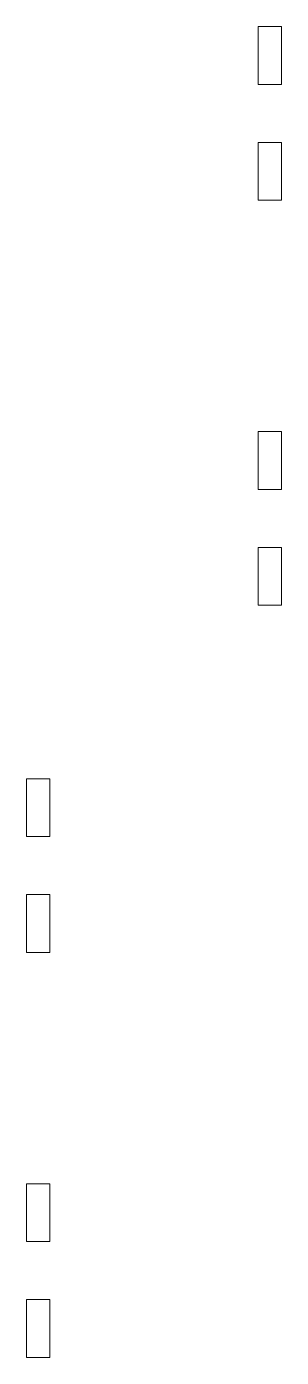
# Model space of a CAD drawing. Header units: millimetres. Extents: x 108 to 300, y 30 to 260.
# Drawn here: x 108 to 152, y 30 to 260 of the extents above.
import ezdxf

# ---------------------------------------------------------------- set-up
doc = ezdxf.new("R2010")
doc.units = ezdxf.units.MM
doc.layers.add('cut', color=3, linetype='CONTINUOUS', lineweight=0)

msp = doc.modelspace()

# ---------------------------------------------------------------- linework, layer by layer
at = {"layer": 'cut'}
for p, q in [((148, 250), (148, 260)), ((148, 260), (152, 260)), ((152, 260), (152, 250)), ((152, 250), (148, 250)), ((148, 230), (148, 240)), ((148, 240), (152, 240)), ((152, 240), (152, 230)), ((152, 230), (148, 230)), ((148, 180), (148, 190)), ((148, 190), (152, 190)), ((152, 190), (152, 180)), ((152, 180), (148, 180)), ((148, 160), (148, 170)), ((148, 170), (152, 170)), ((152, 170), (152, 160)), ((152, 160), (148, 160)), ((108, 130), (112, 130)), ((108, 120), (108, 130)), ((112, 130), (112, 120)), ((112, 120), (108, 120)), ((108, 110), (112, 110)), ((108, 100), (108, 110)), ((112, 110), (112, 100)), ((112, 100), (108, 100)), ((108, 60), (112, 60)), ((108, 50), (108, 60)), ((112, 60), (112, 50)), ((112, 50), (108, 50)), ((108, 40), (112, 40)), ((108, 30), (108, 40)), ((112, 40), (112, 30)), ((112, 30), (108, 30))]:
    msp.add_line(p, q, dxfattribs=at)

doc.saveas('drawing.dxf')
